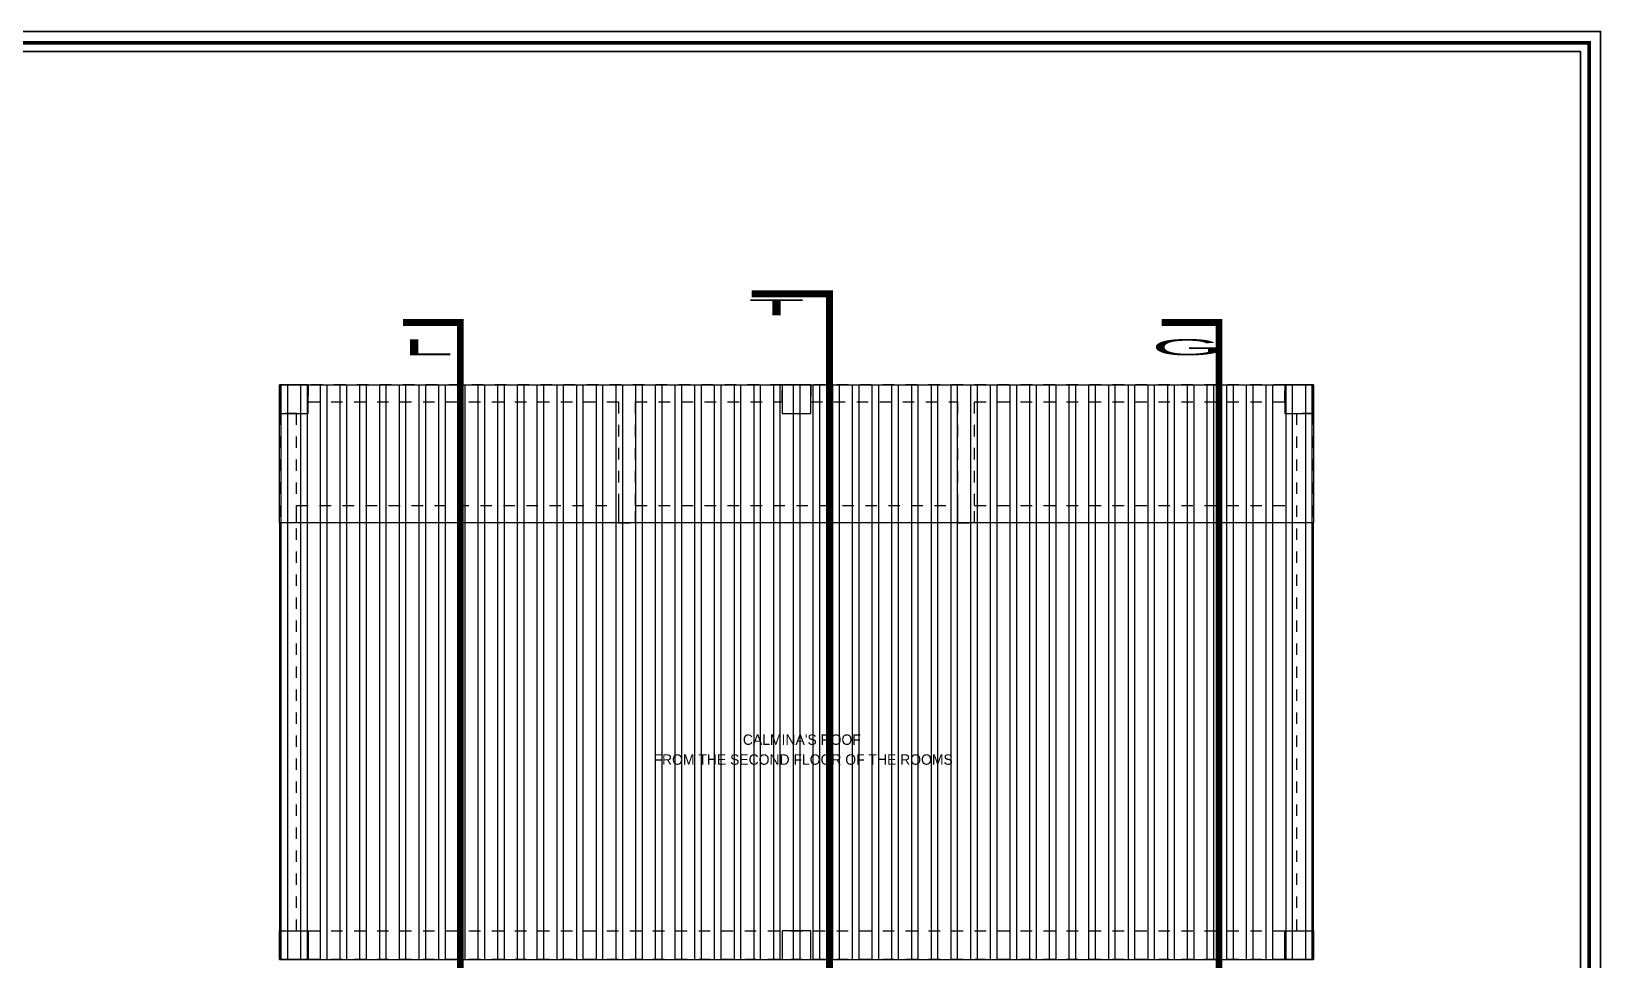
# Model space of a CAD drawing. Header units: millimetres. Extents: x 1555 to 3397, y 790 to 1592.
# Drawn here: x 1668.09 to 1681.74, y 813.83 to 821.91 of the extents above; entities that cross this region are included whole.
import ezdxf
from ezdxf.enums import TextEntityAlignment as Align

# ---------------------------------------------------------------- set-up
doc = ezdxf.new("R2010")
doc.units = ezdxf.units.MM
for name, pattern in [('ACAD_ISO10W100', [18.5, 12, -3, 0.5, -3]), ('CONTINUA', [0]), ('DASHDOT', [1, 0.5, -0.25, 0, -0.25]), ('HIDDEN2', [4.7625, 3.175, -1.5875])]:
    doc.linetypes.add(name, pattern=pattern)
for name, color, linetype, lineweight in [('0-Columna', 253, 'Continuous', 13), ('0-Muro Alto', 145, 'Continuous', 5), ('MARCO DE MENBRETE', 252, 'Continuous', 25), ('NOMBRES', 7, 'Continuous', 0), ('SIMBOLO CORTES', 10, 'DASHDOT', 5)]:
    doc.layers.add(name, color=color, linetype=linetype, lineweight=lineweight)
doc.layers.add('LOGO', color=7, linetype='Continuous')
for name, color, linetype, lineweight, true_color in [('MARCO  LOGITO LM', 7, 'Continuous', 25, 0x5b584a), ('PROYECCION01', 7, 'HIDDEN2', 9, 0x6c4856), ('TECHO 01', 7, 'Continuous', 5, 0x535958), ('TEXTO CORTES', 7, 'CONTINUA', 9, 0x3d664b)]:
    doc.layers.add(name, color=color, linetype=linetype, lineweight=lineweight, true_color=true_color)
doc.styles.add('ROMAND', font='', dxfattribs={"height": 2})
doc.styles.add('TITULO2', font='swissck.ttf')
doc.styles.get('ROMAND').set_extended_font_data('Air Conditioner')
pattern_1 = [(90, (-57.78546, 57.6901), (-0.17145, 0), []), (90, (-57.72831, 57.74724), (-0.17145, 0), [])]

msp = doc.modelspace()

# ---------------------------------------------------------------- hatches: boundary and pattern name
at = {"layer": '0-Muro Alto'}
h = msp.add_hatch(dxfattribs=at)
h.set_pattern_fill('ANSI32', color=256, scale=0.018, angle=45, style=0)
h.set_pattern_definition(pattern_1)
h.paths.add_polyline_path([(1670.24335, 818.83322), (1679.24335, 818.83322), (1679.24335, 817.63322), (1670.24335, 817.63322)])
at = {"layer": 'TECHO 01', "lineweight": 5}
h = msp.add_hatch(dxfattribs=at)
h.set_pattern_fill('ANSI32', color=256, scale=0.018, angle=45, style=0)
h.set_pattern_definition(pattern_1)
h.paths.add_polyline_path([(1670.24335, 817.63322), (1679.24335, 817.63322), (1679.24335, 813.83322), (1670.24335, 813.83322)])

# ---------------------------------------------------------------- linework, layer by layer
at = {"layer": '0-Columna'}
for points in [[(1670.49335, 818.83322), (1670.24335, 818.83322), (1670.24335, 818.58322), (1670.49335, 818.58322)], [(1674.86835, 818.83322), (1674.61835, 818.83322), (1674.61835, 818.58322), (1674.86835, 818.58322)], [(1679.24335, 818.83322), (1678.99335, 818.83322), (1678.99335, 818.58322), (1679.24335, 818.58322)], [(1670.49335, 813.83322), (1670.24335, 813.83322), (1670.24335, 814.08322), (1670.49335, 814.08322)], [(1674.86835, 814.08322), (1674.61835, 814.08322), (1674.61835, 813.83322), (1674.86835, 813.83322)], [(1679.24335, 813.83322), (1678.99335, 813.83322), (1678.99335, 814.08322), (1679.24335, 814.08322)]]:
    msp.add_lwpolyline(points, close=True, dxfattribs=at)
at = {"layer": '0-Muro Alto'}
for points in [[(1670.24335, 818.83322), (1679.24335, 818.83322), (1679.24335, 817.63322), (1670.24335, 817.63322)], [(1670.24335, 818.83322), (1679.24335, 818.83322), (1679.24335, 817.63322), (1670.24335, 817.63322)], [(1670.24335, 813.83322), (1679.24335, 813.83322), (1679.24335, 817.63322), (1670.24335, 817.63322)], [(1670.24335, 813.83322), (1679.24335, 813.83322), (1679.24335, 817.63322), (1670.24335, 817.63322)]]:
    msp.add_lwpolyline(points, close=True, dxfattribs=at)
at = {"layer": 'LOGO'}
msp.add_lwpolyline([(1681.74076, 792.76699), (1640.28602, 792.76699), (1640.28602, 821.90666), (1681.74076, 821.90666)], close=True, dxfattribs=at)
at = {"layer": 'MARCO  LOGITO LM', "ltscale": 0.8, "const_width": 0.03358}
msp.add_lwpolyline([(1640.38602, 821.80666), (1681.64076, 821.80666), (1681.64076, 792.86699), (1640.38602, 792.86699)], close=True, dxfattribs=at)
at = {"layer": 'MARCO DE MENBRETE'}
msp.add_lwpolyline([(1640.46102, 821.73166), (1681.56576, 821.73166), (1681.56576, 792.94199), (1640.46102, 792.94199)], close=True, dxfattribs=at)
at = {"layer": 'PROYECCION01', "linetype": 'HIDDEN2', "ltscale": 0.03}
for points in [[(1673.34335, 818.68322), (1674.61835, 818.68322), (1674.61835, 818.83322), (1670.49335, 818.83322), (1670.49335, 818.68322), (1673.19335, 818.68322), (1673.19335, 817.63322), (1673.34335, 817.63322), (1673.34335, 817.78322)], [(1676.29335, 818.68322), (1678.99335, 818.68322), (1678.99335, 818.83322), (1674.86835, 818.83322), (1674.86835, 818.68322), (1676.14335, 818.68322), (1676.14335, 817.63322), (1676.29335, 817.63322), (1676.29335, 817.78322)], [(1670.39335, 818.58322), (1670.24335, 818.58322), (1670.24335, 814.08322), (1670.39335, 814.08322)], [(1679.24335, 818.58322), (1679.09335, 818.58322), (1679.09335, 814.08322), (1679.24335, 814.08322)], [(1670.39335, 817.78322), (1673.19335, 817.78322), (1673.19335, 817.63322), (1670.39335, 817.63322)], [(1673.34335, 817.78322), (1676.14335, 817.78322), (1676.14335, 817.63322), (1673.34335, 817.63322)], [(1676.29335, 817.78322), (1679.09335, 817.78322), (1679.09335, 817.63322), (1676.29335, 817.63322)], [(1670.49335, 814.08322), (1678.99335, 814.08322), (1678.99335, 813.83322), (1670.49335, 813.83322)]]:
    msp.add_lwpolyline(points, close=True, dxfattribs=at)
at = {"layer": 'SIMBOLO CORTES', "linetype": 'ACAD_ISO10W100', "ltscale": 0.07, "const_width": 0.05972}
for points in [[(1674.35329, 819.62373), (1675.03085, 819.62373), (1675.03085, 799.03325), (1674.35534, 799.03325)], [(1671.31835, 819.37395), (1671.81835, 819.37395), (1671.81835, 799.03325), (1671.31835, 799.03325)], [(1677.92017, 819.37395), (1678.42017, 819.37395), (1678.42017, 799.03325), (1677.92017, 799.03325)]]:
    msp.add_lwpolyline(points, dxfattribs=at)

# ---------------------------------------------------------------- texts
at = {"layer": 'NOMBRES', "style": 'ROMAND'}
for s, p in [("CALMINA'S ROOF", (1674.79, 815.70116)), ('FROM THE SECOND FLOOR OF THE ROOMS', (1674.80127, 815.52797))]:
    msp.add_text(s, height=0.090568, dxfattribs=at).set_placement(p, align=Align.CENTER)
at = {"layer": 'TEXTO CORTES', "linetype": 'Continuous', "style": 'TITULO2', "width": 5}
for s, p in [('T', (1674.32479, 819.43596)), ('L', (1671.31293, 819.08966)), ('G', (1677.82993, 819.08966))]:
    msp.add_text(s, height=0.13994, dxfattribs=at).set_placement(p)

doc.saveas('drawing.dxf')
